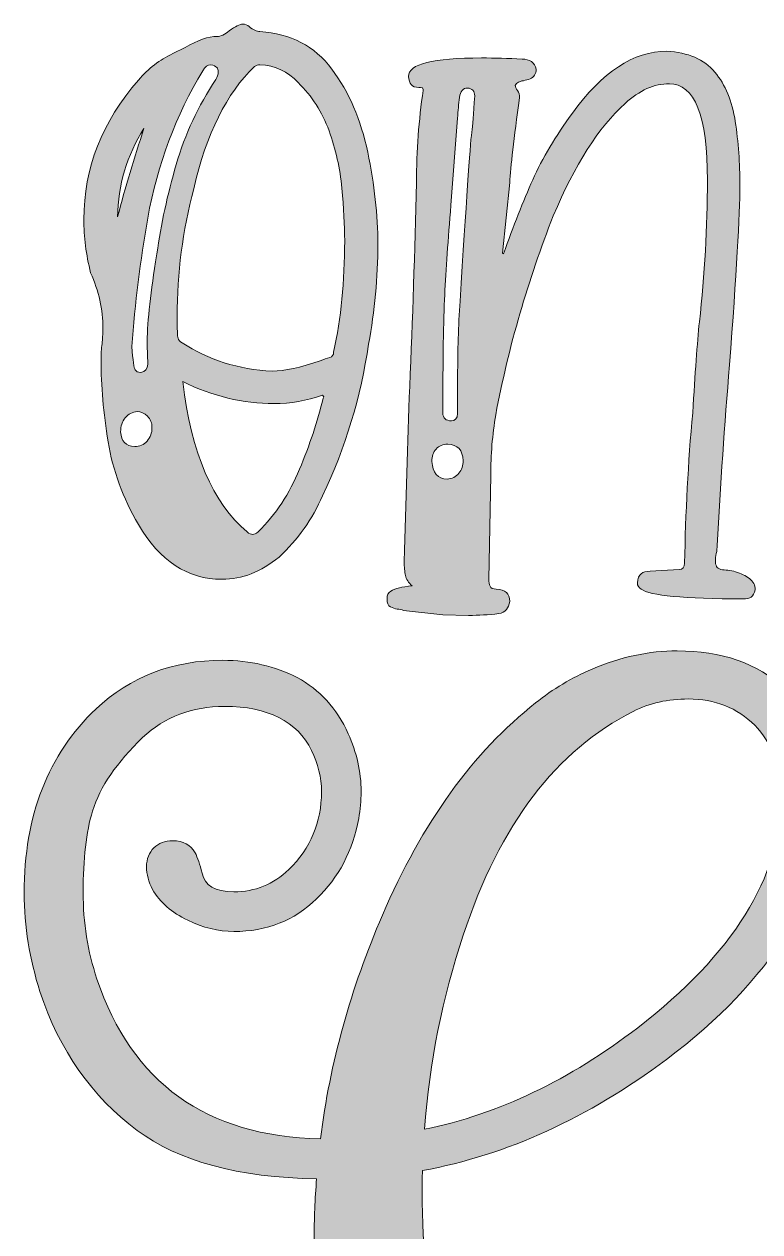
# Model space of a CAD drawing. Header units: inches. Extents: x 0.15 to 5.85, y 0.49 to 5.49.
# Drawn here: x 0.179 to 1.189, y 3.807 to 5.464 of the extents above; entities that cross this region are included whole.
import ezdxf

# ---------------------------------------------------------------- set-up
doc = ezdxf.new("R2010")
doc.units = ezdxf.units.IN
doc.header["$MEASUREMENT"] = 0
doc.layers.add('Layer 1', color=7, linetype='Continuous')

# ---------------------------------------------------------------- blocks, each defined once
blk = doc.blocks.new('block 3')
at = {"layer": 'Layer 1', "true_color": 0x231f20}
h = blk.add_hatch(color=250, dxfattribs=at)
h.dxf.hatch_style = 2
edge = h.paths.add_edge_path()
edge.add_spline(control_points=[(0.3362, 4.7775), (0.3148, 4.814), (0.3009, 4.8519), (0.2945, 4.8912), (0.288, 4.9305), (0.2848, 4.9678), (0.2848, 5.0032), (0.2848, 5.0116), (0.2852, 5.019), (0.2861, 5.0255), (0.2869, 5.032), (0.2873, 5.0388), (0.2873, 5.0461), (0.2873, 5.0725), (0.2817, 5.0981), (0.2705, 5.1228), (0.2643, 5.148), (0.2612, 5.1724), (0.2612, 5.196), (0.2612, 5.2662), (0.2862, 5.3299), (0.3362, 5.3872), (0.3496, 5.4029), (0.3653, 5.415), (0.3833, 5.4234), (0.3833, 5.4234), (0.4002, 5.4318), (0.4002, 5.4318), (0.4175, 5.4419), (0.4322, 5.447), (0.444, 5.447), (0.449, 5.447), (0.4546, 5.4495), (0.4608, 5.4546), (0.4692, 5.4607), (0.4754, 5.4638), (0.4793, 5.4638), (0.4827, 5.4638), (0.4856, 5.4627), (0.4882, 5.4605), (0.4907, 5.4582), (0.4932, 5.4565), (0.4957, 5.4554), (0.4983, 5.4543), (0.5006, 5.4537), (0.5029, 5.4537), (0.545, 5.4509), (0.5778, 5.4338), (0.6014, 5.4023), (0.625, 5.3709), (0.6414, 5.3329), (0.6507, 5.2882), (0.6599, 5.2436), (0.6646, 5.2016), (0.6646, 5.1623), (0.6646, 5.1163), (0.6604, 5.0706), (0.6519, 5.0251), (0.6413, 4.9527), (0.6202, 4.8833), (0.5888, 4.8171), (0.5747, 4.7851), (0.5548, 4.757), (0.529, 4.7329), (0.5043, 4.7127), (0.4782, 4.7025), (0.4507, 4.7025), (0.4035, 4.7025), (0.3653, 4.7275), (0.3362, 4.7775)], knot_values=[0, 0, 0, 0, 1, 1, 1, 2, 2, 2, 3, 3, 3, 4, 4, 4, 5, 5, 5, 6, 6, 6, 7, 7, 7, 8, 8, 8, 9, 9, 9, 10, 10, 10, 11, 11, 11, 12, 12, 12, 13, 13, 13, 14, 14, 14, 15, 15, 15, 16, 16, 16, 17, 17, 17, 18, 18, 18, 19, 19, 19, 20, 20, 20, 21, 21, 21, 22, 22, 22, 23, 23, 23, 23], degree=3, periodic=1)
edge = h.paths.add_edge_path()
edge.add_spline(control_points=[(0.3437, 5.3207), (0.3202, 5.2836), (0.3081, 5.2432), (0.3075, 5.1994), (0.3182, 5.2404), (0.3303, 5.2808), (0.3437, 5.3207)], knot_values=[0, 0, 0, 0, 1, 1, 1, 2, 2, 2, 2], degree=3, periodic=1)
edge = h.paths.add_edge_path()
edge.add_spline(control_points=[(0.348, 4.892), (0.3524, 4.8971), (0.3547, 4.9032), (0.3547, 4.9106), (0.3547, 4.9167), (0.3526, 4.9219), (0.3484, 4.9261), (0.3442, 4.9303), (0.3395, 4.9324), (0.3345, 4.9324), (0.3277, 4.9319), (0.3223, 4.9291), (0.3181, 4.924), (0.3138, 4.919), (0.3117, 4.9125), (0.3117, 4.9046), (0.3123, 4.8917), (0.3188, 4.885), (0.3311, 4.8844), (0.3378, 4.8844), (0.3434, 4.887), (0.348, 4.892)], knot_values=[0, 0, 0, 0, 1, 1, 1, 2, 2, 2, 3, 3, 3, 4, 4, 4, 5, 5, 5, 6, 6, 6, 7, 7, 7, 7], degree=3, periodic=1)
edge = h.paths.add_edge_path()
edge.add_spline(control_points=[(0.3488, 4.9973), (0.3488, 4.9973), (0.348, 5.0234), (0.348, 5.0234), (0.348, 5.0509), (0.3519, 5.0891), (0.3597, 5.1379), (0.3597, 5.1379), (0.3614, 5.1489), (0.3614, 5.1489), (0.367, 5.1893), (0.3759, 5.2301), (0.388, 5.2714), (0.4, 5.3127), (0.4181, 5.3515), (0.4423, 5.388), (0.4445, 5.3914), (0.4456, 5.3948), (0.4456, 5.3981), (0.4456, 5.401), (0.4449, 5.403), (0.4435, 5.4045), (0.4421, 5.4059), (0.4394, 5.4071), (0.4355, 5.4082), (0.431, 5.4082), (0.4274, 5.4054), (0.4246, 5.3998), (0.3875, 5.3392), (0.3623, 5.2718), (0.3488, 5.1977), (0.3387, 5.1393), (0.3314, 5.0807), (0.3269, 5.0217), (0.3286, 5.0026), (0.3301, 4.9919), (0.3315, 4.9897), (0.3329, 4.9875), (0.3356, 4.9863), (0.3395, 4.9863), (0.3457, 4.9869), (0.3488, 4.9906), (0.3488, 4.9973)], knot_values=[0, 0, 0, 0, 1, 1, 1, 2, 2, 2, 3, 3, 3, 4, 4, 4, 5, 5, 5, 6, 6, 6, 7, 7, 7, 8, 8, 8, 9, 9, 9, 10, 10, 10, 11, 11, 11, 12, 12, 12, 13, 13, 13, 14, 14, 14, 14], degree=3, periodic=1)
edge = h.paths.add_edge_path()
edge.add_spline(control_points=[(0.5854, 5.0023), (0.5905, 5.004), (0.5948, 5.0054), (0.5985, 5.0066), (0.6021, 5.0077), (0.6039, 5.0102), (0.6039, 5.0141), (0.6141, 5.0602), (0.6191, 5.111), (0.6191, 5.1666), (0.6191, 5.1879), (0.6178, 5.212), (0.6153, 5.239), (0.6128, 5.2659), (0.6069, 5.2922), (0.5976, 5.3177), (0.5884, 5.3433), (0.5742, 5.3653), (0.5551, 5.3838), (0.5411, 5.399), (0.5237, 5.4071), (0.5029, 5.4082), (0.5001, 5.4082), (0.4975, 5.4074), (0.4953, 5.4057), (0.4571, 5.3692), (0.4293, 5.3134), (0.412, 5.2381), (0.3968, 5.1803), (0.3892, 5.1219), (0.3892, 5.063), (0.3892, 5.0456), (0.3896, 5.0356), (0.3905, 5.0331), (0.3913, 5.0306), (0.3931, 5.0284), (0.396, 5.0268), (0.4319, 5.0032), (0.4731, 4.9903), (0.5197, 4.988), (0.5366, 4.988), (0.5585, 4.9928), (0.5854, 5.0023)], knot_values=[0, 0, 0, 0, 1, 1, 1, 2, 2, 2, 3, 3, 3, 4, 4, 4, 5, 5, 5, 6, 6, 6, 7, 7, 7, 8, 8, 8, 9, 9, 9, 10, 10, 10, 11, 11, 11, 12, 12, 12, 13, 13, 13, 14, 14, 14, 14], degree=3, periodic=1)
edge = h.paths.add_edge_path()
edge.add_spline(control_points=[(0.5004, 4.7674), (0.5245, 4.7915), (0.5434, 4.8202), (0.5572, 4.8533), (0.571, 4.8864), (0.5818, 4.919), (0.5896, 4.951), (0.5896, 4.951), (0.5905, 4.9527), (0.5905, 4.9527), (0.5905, 4.9527), (0.5888, 4.9552), (0.5888, 4.9552), (0.5669, 4.9473), (0.5447, 4.9434), (0.5223, 4.9434), (0.4796, 4.9434), (0.4378, 4.9535), (0.3968, 4.9737), (0.4086, 4.8755), (0.4381, 4.8067), (0.4852, 4.7674), (0.488, 4.7651), (0.4905, 4.764), (0.4928, 4.764), (0.495, 4.764), (0.4975, 4.7651), (0.5004, 4.7674)], knot_values=[0, 0, 0, 0, 1, 1, 1, 2, 2, 2, 3, 3, 3, 4, 4, 4, 5, 5, 5, 6, 6, 6, 7, 7, 7, 8, 8, 8, 9, 9, 9, 9], degree=3, periodic=1)
h = blk.add_hatch(color=250, dxfattribs=at)
h.dxf.hatch_style = 2
edge = h.paths.add_edge_path()
edge.add_spline(control_points=[(0.7538, 4.6537), (0.7538, 4.6537), (0.6999, 4.6596), (0.6999, 4.6596), (0.6971, 4.6607), (0.6942, 4.6614), (0.6911, 4.6617), (0.688, 4.662), (0.6849, 4.663), (0.6818, 4.6647), (0.6787, 4.6663), (0.6772, 4.67), (0.6772, 4.6756), (0.6772, 4.6807), (0.6789, 4.6842), (0.6822, 4.6861), (0.6856, 4.6881), (0.6895, 4.6896), (0.6941, 4.6908), (0.6985, 4.6919), (0.7044, 4.6927), (0.7117, 4.6933), (0.7067, 4.6978), (0.7036, 4.7025), (0.7024, 4.7076), (0.7013, 4.7127), (0.7008, 4.7191), (0.7008, 4.727), (0.703, 4.8084), (0.7055, 4.8884), (0.7083, 4.967), (0.7123, 5.0585), (0.7154, 5.1517), (0.7176, 5.2465), (0.7176, 5.2904), (0.7207, 5.3325), (0.7269, 5.3729), (0.7269, 5.3751), (0.7263, 5.3764), (0.7252, 5.3767), (0.7241, 5.377), (0.7227, 5.3771), (0.721, 5.3771), (0.7159, 5.3771), (0.7124, 5.3784), (0.7104, 5.3809), (0.7085, 5.3834), (0.7072, 5.3872), (0.7067, 5.3922), (0.7067, 5.4091), (0.7401, 5.4175), (0.8069, 5.4175), (0.8248, 5.4175), (0.8434, 5.417), (0.8625, 5.4158), (0.8731, 5.4158), (0.8796, 5.4113), (0.8818, 5.4023), (0.8818, 5.3956), (0.879, 5.3911), (0.8734, 5.3889), (0.8706, 5.3877), (0.8676, 5.3869), (0.8646, 5.3863), (0.8615, 5.3858), (0.8591, 5.3851), (0.8574, 5.3842), (0.8557, 5.3834), (0.8543, 5.3819), (0.8532, 5.3796), (0.8532, 5.3779), (0.8542, 5.3757), (0.8562, 5.3729), (0.8581, 5.3701), (0.8591, 5.3667), (0.8591, 5.3628), (0.8512, 5.3066), (0.8467, 5.2679), (0.8456, 5.2465), (0.8456, 5.2465), (0.8355, 5.1497), (0.8355, 5.1497), (0.8355, 5.1497), (0.8372, 5.1489), (0.8372, 5.1489), (0.8507, 5.187), (0.864, 5.2209), (0.8772, 5.2504), (0.8904, 5.2798), (0.9085, 5.3103), (0.9315, 5.3417), (0.9725, 5.3984), (1.0157, 5.4268), (1.0612, 5.4268), (1.0904, 5.4251), (1.1123, 5.4155), (1.1269, 5.3981), (1.1415, 5.3807), (1.1509, 5.3581), (1.1551, 5.3304), (1.1593, 5.3026), (1.1614, 5.2732), (1.1614, 5.2424), (1.1614, 5.203), (1.1566, 5.1211), (1.1471, 4.9964), (1.1404, 4.9145), (1.1347, 4.8319), (1.1303, 4.7489), (1.1303, 4.7455), (1.1298, 4.7418), (1.129, 4.7379), (1.1282, 4.734), (1.1277, 4.7306), (1.1277, 4.7278), (1.1277, 4.725), (1.1283, 4.7225), (1.1294, 4.7202), (1.1305, 4.718), (1.1325, 4.7166), (1.1353, 4.716), (1.1381, 4.7155), (1.1414, 4.715), (1.145, 4.7148), (1.1486, 4.7145), (1.1522, 4.7138), (1.1555, 4.7127), (1.1628, 4.7104), (1.1691, 4.7073), (1.1745, 4.7034), (1.1798, 4.6995), (1.1825, 4.6944), (1.1825, 4.6882), (1.1814, 4.6832), (1.1795, 4.6798), (1.177, 4.6781), (1.1745, 4.6764), (1.1707, 4.6756), (1.1656, 4.6756), (1.0848, 4.6756), (1.0382, 4.6801), (1.0258, 4.6891), (1.0225, 4.6908), (1.0208, 4.6936), (1.0208, 4.6975), (1.0213, 4.7037), (1.023, 4.7079), (1.0258, 4.7101), (1.0286, 4.7124), (1.0328, 4.7135), (1.0385, 4.7135), (1.0385, 4.7135), (1.078, 4.716), (1.078, 4.716), (1.0831, 4.716), (1.0856, 4.7188), (1.0856, 4.7244), (1.0867, 4.7935), (1.0904, 4.8623), (1.0966, 4.9308), (1.0999, 4.9852), (1.103, 5.0268), (1.1058, 5.0554), (1.1131, 5.1205), (1.1168, 5.1854), (1.1168, 5.2499), (1.1168, 5.3381), (1.0994, 5.3821), (1.0646, 5.3821), (1.0438, 5.3821), (1.0236, 5.3731), (1.0039, 5.3552), (0.9674, 5.3221), (0.9346, 5.2707), (0.9054, 5.2011), (0.8706, 5.1129), (0.8442, 5.022), (0.8263, 4.9282), (0.8218, 4.9007), (0.8195, 4.8729), (0.8195, 4.8449), (0.8195, 4.8449), (0.817, 4.7025), (0.817, 4.7025), (0.817, 4.6986), (0.8175, 4.6954), (0.8187, 4.6929), (0.8198, 4.6903), (0.8226, 4.6891), (0.8271, 4.6891), (0.8394, 4.6885), (0.8456, 4.6829), (0.8456, 4.6722), (0.8445, 4.6627), (0.8394, 4.6571), (0.8305, 4.6554), (0.8164, 4.6537), (0.8027, 4.6529), (0.7892, 4.6529), (0.7892, 4.6529), (0.7538, 4.6537), (0.7538, 4.6537)], knot_values=[0, 0, 0, 0, 1, 1, 1, 2, 2, 2, 3, 3, 3, 4, 4, 4, 5, 5, 5, 6, 6, 6, 7, 7, 7, 8, 8, 8, 9, 9, 9, 10, 10, 10, 11, 11, 11, 12, 12, 12, 13, 13, 13, 14, 14, 14, 15, 15, 15, 16, 16, 16, 17, 17, 17, 18, 18, 18, 19, 19, 19, 20, 20, 20, 21, 21, 21, 22, 22, 22, 23, 23, 23, 24, 24, 24, 25, 25, 25, 26, 26, 26, 27, 27, 27, 28, 28, 28, 29, 29, 29, 30, 30, 30, 31, 31, 31, 32, 32, 32, 33, 33, 33, 34, 34, 34, 35, 35, 35, 36, 36, 36, 37, 37, 37, 38, 38, 38, 39, 39, 39, 40, 40, 40, 41, 41, 41, 42, 42, 42, 43, 43, 43, 44, 44, 44, 45, 45, 45, 46, 46, 46, 47, 47, 47, 48, 48, 48, 49, 49, 49, 50, 50, 50, 51, 51, 51, 52, 52, 52, 53, 53, 53, 54, 54, 54, 55, 55, 55, 56, 56, 56, 57, 57, 57, 58, 58, 58, 59, 59, 59, 60, 60, 60, 61, 61, 61, 62, 62, 62, 63, 63, 63, 64, 64, 64, 65, 65, 65, 66, 66, 66, 67, 67, 67, 67], degree=3, periodic=1)
edge = h.paths.add_edge_path()
edge.add_spline(control_points=[(0.7757, 4.8478), (0.7796, 4.8526), (0.7816, 4.8583), (0.7816, 4.8651), (0.7811, 4.8797), (0.7741, 4.8872), (0.7606, 4.8878), (0.7538, 4.8878), (0.7485, 4.8856), (0.7446, 4.8811), (0.7406, 4.8766), (0.7387, 4.871), (0.7387, 4.8642), (0.7398, 4.8485), (0.7468, 4.8404), (0.7597, 4.8398), (0.7664, 4.8404), (0.7718, 4.843), (0.7757, 4.8478)], knot_values=[0, 0, 0, 0, 1, 1, 1, 2, 2, 2, 3, 3, 3, 4, 4, 4, 5, 5, 5, 6, 6, 6, 6], degree=3, periodic=1)
edge = h.paths.add_edge_path()
edge.add_spline(control_points=[(0.7741, 4.9299), (0.7741, 4.9299), (0.7741, 4.9813), (0.7741, 4.9813), (0.7741, 5.0155), (0.7752, 5.0498), (0.7774, 5.084), (0.7858, 5.2188), (0.7912, 5.2959), (0.7934, 5.3156), (0.7945, 5.324), (0.7959, 5.3406), (0.7976, 5.3653), (0.7976, 5.372), (0.7943, 5.3757), (0.7875, 5.3762), (0.7813, 5.3762), (0.7777, 5.3719), (0.7766, 5.3632), (0.7754, 5.3545), (0.7746, 5.3451), (0.7741, 5.335), (0.7741, 5.335), (0.7648, 5.2154), (0.7648, 5.2154), (0.7609, 5.1682), (0.7581, 5.1273), (0.7564, 5.0924), (0.7547, 5.0576), (0.7538, 5.0037), (0.7538, 4.9308), (0.7538, 4.9235), (0.7578, 4.9198), (0.7656, 4.9198), (0.7707, 4.9198), (0.7735, 4.9232), (0.7741, 4.9299)], knot_values=[0, 0, 0, 0, 1, 1, 1, 2, 2, 2, 3, 3, 3, 4, 4, 4, 5, 5, 5, 6, 6, 6, 7, 7, 7, 8, 8, 8, 9, 9, 9, 10, 10, 10, 11, 11, 11, 12, 12, 12, 12], degree=3, periodic=1)
at = {"layer": 'Layer 1', "lineweight": 0}
for points, knots in [([(0.3362, 4.7775), (0.3148, 4.814), (0.3009, 4.8519), (0.2945, 4.8912), (0.288, 4.9305), (0.2848, 4.9678), (0.2848, 5.0032), (0.2848, 5.0116), (0.2852, 5.019), (0.2861, 5.0255), (0.2869, 5.032), (0.2873, 5.0388), (0.2873, 5.0461), (0.2873, 5.0725), (0.2817, 5.0981), (0.2705, 5.1228), (0.2643, 5.148), (0.2612, 5.1724), (0.2612, 5.196), (0.2612, 5.2662), (0.2862, 5.3299), (0.3362, 5.3872), (0.3496, 5.4029), (0.3653, 5.415), (0.3833, 5.4234), (0.3833, 5.4234), (0.4002, 5.4318), (0.4002, 5.4318), (0.4175, 5.4419), (0.4322, 5.447), (0.444, 5.447), (0.449, 5.447), (0.4546, 5.4495), (0.4608, 5.4546), (0.4692, 5.4607), (0.4754, 5.4638), (0.4793, 5.4638), (0.4827, 5.4638), (0.4856, 5.4627), (0.4882, 5.4605), (0.4907, 5.4582), (0.4932, 5.4565), (0.4957, 5.4554), (0.4983, 5.4543), (0.5006, 5.4537), (0.5029, 5.4537), (0.545, 5.4509), (0.5778, 5.4338), (0.6014, 5.4023), (0.625, 5.3709), (0.6414, 5.3329), (0.6507, 5.2882), (0.6599, 5.2436), (0.6646, 5.2016), (0.6646, 5.1623), (0.6646, 5.1163), (0.6604, 5.0706), (0.6519, 5.0251), (0.6413, 4.9527), (0.6202, 4.8833), (0.5888, 4.8171), (0.5747, 4.7851), (0.5548, 4.757), (0.529, 4.7329), (0.5043, 4.7127), (0.4782, 4.7025), (0.4507, 4.7025), (0.4035, 4.7025), (0.3653, 4.7275), (0.3362, 4.7775)], [0, 0, 0, 0, 1, 1, 1, 2, 2, 2, 3, 3, 3, 4, 4, 4, 5, 5, 5, 6, 6, 6, 7, 7, 7, 8, 8, 8, 9, 9, 9, 10, 10, 10, 11, 11, 11, 12, 12, 12, 13, 13, 13, 14, 14, 14, 15, 15, 15, 16, 16, 16, 17, 17, 17, 18, 18, 18, 19, 19, 19, 20, 20, 20, 21, 21, 21, 22, 22, 22, 23, 23, 23, 23]), ([(0.7538, 4.6537), (0.7538, 4.6537), (0.6999, 4.6596), (0.6999, 4.6596), (0.6971, 4.6607), (0.6942, 4.6614), (0.6911, 4.6617), (0.688, 4.662), (0.6849, 4.663), (0.6818, 4.6647), (0.6787, 4.6663), (0.6772, 4.67), (0.6772, 4.6756), (0.6772, 4.6807), (0.6789, 4.6842), (0.6822, 4.6861), (0.6856, 4.6881), (0.6895, 4.6896), (0.6941, 4.6908), (0.6985, 4.6919), (0.7044, 4.6927), (0.7117, 4.6933), (0.7067, 4.6978), (0.7036, 4.7025), (0.7024, 4.7076), (0.7013, 4.7127), (0.7008, 4.7191), (0.7008, 4.727), (0.703, 4.8084), (0.7055, 4.8884), (0.7083, 4.967), (0.7123, 5.0585), (0.7154, 5.1517), (0.7176, 5.2465), (0.7176, 5.2904), (0.7207, 5.3325), (0.7269, 5.3729), (0.7269, 5.3751), (0.7263, 5.3764), (0.7252, 5.3767), (0.7241, 5.377), (0.7227, 5.3771), (0.721, 5.3771), (0.7159, 5.3771), (0.7124, 5.3784), (0.7104, 5.3809), (0.7085, 5.3834), (0.7072, 5.3872), (0.7067, 5.3922), (0.7067, 5.4091), (0.7401, 5.4175), (0.8069, 5.4175), (0.8248, 5.4175), (0.8434, 5.417), (0.8625, 5.4158), (0.8731, 5.4158), (0.8796, 5.4113), (0.8818, 5.4023), (0.8818, 5.3956), (0.879, 5.3911), (0.8734, 5.3889), (0.8706, 5.3877), (0.8676, 5.3869), (0.8646, 5.3863), (0.8615, 5.3858), (0.8591, 5.3851), (0.8574, 5.3842), (0.8557, 5.3834), (0.8543, 5.3819), (0.8532, 5.3796), (0.8532, 5.3779), (0.8542, 5.3757), (0.8562, 5.3729), (0.8581, 5.3701), (0.8591, 5.3667), (0.8591, 5.3628), (0.8512, 5.3066), (0.8467, 5.2679), (0.8456, 5.2465), (0.8456, 5.2465), (0.8355, 5.1497), (0.8355, 5.1497), (0.8355, 5.1497), (0.8372, 5.1489), (0.8372, 5.1489), (0.8507, 5.187), (0.864, 5.2209), (0.8772, 5.2504), (0.8904, 5.2798), (0.9085, 5.3103), (0.9315, 5.3417), (0.9725, 5.3984), (1.0157, 5.4268), (1.0612, 5.4268), (1.0904, 5.4251), (1.1123, 5.4155), (1.1269, 5.3981), (1.1415, 5.3807), (1.1509, 5.3581), (1.1551, 5.3304), (1.1593, 5.3026), (1.1614, 5.2732), (1.1614, 5.2424), (1.1614, 5.203), (1.1566, 5.1211), (1.1471, 4.9964), (1.1404, 4.9145), (1.1347, 4.8319), (1.1303, 4.7489), (1.1303, 4.7455), (1.1298, 4.7418), (1.129, 4.7379), (1.1282, 4.734), (1.1277, 4.7306), (1.1277, 4.7278), (1.1277, 4.725), (1.1283, 4.7225), (1.1294, 4.7202), (1.1305, 4.718), (1.1325, 4.7166), (1.1353, 4.716), (1.1381, 4.7155), (1.1414, 4.715), (1.145, 4.7148), (1.1486, 4.7145), (1.1522, 4.7138), (1.1555, 4.7127), (1.1628, 4.7104), (1.1691, 4.7073), (1.1745, 4.7034), (1.1798, 4.6995), (1.1825, 4.6944), (1.1825, 4.6882), (1.1814, 4.6832), (1.1795, 4.6798), (1.177, 4.6781), (1.1745, 4.6764), (1.1707, 4.6756), (1.1656, 4.6756), (1.0848, 4.6756), (1.0382, 4.6801), (1.0258, 4.6891), (1.0225, 4.6908), (1.0208, 4.6936), (1.0208, 4.6975), (1.0213, 4.7037), (1.023, 4.7079), (1.0258, 4.7101), (1.0286, 4.7124), (1.0328, 4.7135), (1.0385, 4.7135), (1.0385, 4.7135), (1.078, 4.716), (1.078, 4.716), (1.0831, 4.716), (1.0856, 4.7188), (1.0856, 4.7244), (1.0867, 4.7935), (1.0904, 4.8623), (1.0966, 4.9308), (1.0999, 4.9852), (1.103, 5.0268), (1.1058, 5.0554), (1.1131, 5.1205), (1.1168, 5.1854), (1.1168, 5.2499), (1.1168, 5.3381), (1.0994, 5.3821), (1.0646, 5.3821), (1.0438, 5.3821), (1.0236, 5.3731), (1.0039, 5.3552), (0.9674, 5.3221), (0.9346, 5.2707), (0.9054, 5.2011), (0.8706, 5.1129), (0.8442, 5.022), (0.8263, 4.9282), (0.8218, 4.9007), (0.8195, 4.8729), (0.8195, 4.8449), (0.8195, 4.8449), (0.817, 4.7025), (0.817, 4.7025), (0.817, 4.6986), (0.8175, 4.6954), (0.8187, 4.6929), (0.8198, 4.6903), (0.8226, 4.6891), (0.8271, 4.6891), (0.8394, 4.6885), (0.8456, 4.6829), (0.8456, 4.6722), (0.8445, 4.6627), (0.8394, 4.6571), (0.8305, 4.6554), (0.8164, 4.6537), (0.8027, 4.6529), (0.7892, 4.6529), (0.7892, 4.6529), (0.7538, 4.6537), (0.7538, 4.6537)], [0, 0, 0, 0, 1, 1, 1, 2, 2, 2, 3, 3, 3, 4, 4, 4, 5, 5, 5, 6, 6, 6, 7, 7, 7, 8, 8, 8, 9, 9, 9, 10, 10, 10, 11, 11, 11, 12, 12, 12, 13, 13, 13, 14, 14, 14, 15, 15, 15, 16, 16, 16, 17, 17, 17, 18, 18, 18, 19, 19, 19, 20, 20, 20, 21, 21, 21, 22, 22, 22, 23, 23, 23, 24, 24, 24, 25, 25, 25, 26, 26, 26, 27, 27, 27, 28, 28, 28, 29, 29, 29, 30, 30, 30, 31, 31, 31, 32, 32, 32, 33, 33, 33, 34, 34, 34, 35, 35, 35, 36, 36, 36, 37, 37, 37, 38, 38, 38, 39, 39, 39, 40, 40, 40, 41, 41, 41, 42, 42, 42, 43, 43, 43, 44, 44, 44, 45, 45, 45, 46, 46, 46, 47, 47, 47, 48, 48, 48, 49, 49, 49, 50, 50, 50, 51, 51, 51, 52, 52, 52, 53, 53, 53, 54, 54, 54, 55, 55, 55, 56, 56, 56, 57, 57, 57, 58, 58, 58, 59, 59, 59, 60, 60, 60, 61, 61, 61, 62, 62, 62, 63, 63, 63, 64, 64, 64, 65, 65, 65, 66, 66, 66, 67, 67, 67, 67]), ([(0.3488, 4.9973), (0.3488, 4.9973), (0.348, 5.0234), (0.348, 5.0234), (0.348, 5.0509), (0.3519, 5.0891), (0.3597, 5.1379), (0.3597, 5.1379), (0.3614, 5.1489), (0.3614, 5.1489), (0.367, 5.1893), (0.3759, 5.2301), (0.388, 5.2714), (0.4, 5.3127), (0.4181, 5.3515), (0.4423, 5.388), (0.4445, 5.3914), (0.4456, 5.3948), (0.4456, 5.3981), (0.4456, 5.401), (0.4449, 5.403), (0.4435, 5.4045), (0.4421, 5.4059), (0.4394, 5.4071), (0.4355, 5.4082), (0.431, 5.4082), (0.4274, 5.4054), (0.4246, 5.3998), (0.3875, 5.3392), (0.3623, 5.2718), (0.3488, 5.1977), (0.3387, 5.1393), (0.3314, 5.0807), (0.3269, 5.0217), (0.3286, 5.0026), (0.3301, 4.9919), (0.3315, 4.9897), (0.3329, 4.9875), (0.3356, 4.9863), (0.3395, 4.9863), (0.3457, 4.9869), (0.3488, 4.9906), (0.3488, 4.9973)], [0, 0, 0, 0, 1, 1, 1, 2, 2, 2, 3, 3, 3, 4, 4, 4, 5, 5, 5, 6, 6, 6, 7, 7, 7, 8, 8, 8, 9, 9, 9, 10, 10, 10, 11, 11, 11, 12, 12, 12, 13, 13, 13, 14, 14, 14, 14]), ([(0.5854, 5.0023), (0.5905, 5.004), (0.5948, 5.0054), (0.5985, 5.0066), (0.6021, 5.0077), (0.6039, 5.0102), (0.6039, 5.0141), (0.6141, 5.0602), (0.6191, 5.111), (0.6191, 5.1666), (0.6191, 5.1879), (0.6178, 5.212), (0.6153, 5.239), (0.6128, 5.2659), (0.6069, 5.2922), (0.5976, 5.3177), (0.5884, 5.3433), (0.5742, 5.3653), (0.5551, 5.3838), (0.5411, 5.399), (0.5237, 5.4071), (0.5029, 5.4082), (0.5001, 5.4082), (0.4975, 5.4074), (0.4953, 5.4057), (0.4571, 5.3692), (0.4293, 5.3134), (0.412, 5.2381), (0.3968, 5.1803), (0.3892, 5.1219), (0.3892, 5.063), (0.3892, 5.0456), (0.3896, 5.0356), (0.3905, 5.0331), (0.3913, 5.0306), (0.3931, 5.0284), (0.396, 5.0268), (0.4319, 5.0032), (0.4731, 4.9903), (0.5197, 4.988), (0.5366, 4.988), (0.5585, 4.9928), (0.5854, 5.0023)], [0, 0, 0, 0, 1, 1, 1, 2, 2, 2, 3, 3, 3, 4, 4, 4, 5, 5, 5, 6, 6, 6, 7, 7, 7, 8, 8, 8, 9, 9, 9, 10, 10, 10, 11, 11, 11, 12, 12, 12, 13, 13, 13, 14, 14, 14, 14]), ([(0.7741, 4.9299), (0.7741, 4.9299), (0.7741, 4.9813), (0.7741, 4.9813), (0.7741, 5.0155), (0.7752, 5.0498), (0.7774, 5.084), (0.7858, 5.2188), (0.7912, 5.2959), (0.7934, 5.3156), (0.7945, 5.324), (0.7959, 5.3406), (0.7976, 5.3653), (0.7976, 5.372), (0.7943, 5.3757), (0.7875, 5.3762), (0.7813, 5.3762), (0.7777, 5.3719), (0.7766, 5.3632), (0.7754, 5.3545), (0.7746, 5.3451), (0.7741, 5.335), (0.7741, 5.335), (0.7648, 5.2154), (0.7648, 5.2154), (0.7609, 5.1682), (0.7581, 5.1273), (0.7564, 5.0924), (0.7547, 5.0576), (0.7538, 5.0037), (0.7538, 4.9308), (0.7538, 4.9235), (0.7578, 4.9198), (0.7656, 4.9198), (0.7707, 4.9198), (0.7735, 4.9232), (0.7741, 4.9299)], [0, 0, 0, 0, 1, 1, 1, 2, 2, 2, 3, 3, 3, 4, 4, 4, 5, 5, 5, 6, 6, 6, 7, 7, 7, 8, 8, 8, 9, 9, 9, 10, 10, 10, 11, 11, 11, 12, 12, 12, 12]), ([(0.3437, 5.3207), (0.3202, 5.2836), (0.3081, 5.2432), (0.3075, 5.1994), (0.3182, 5.2404), (0.3303, 5.2808), (0.3437, 5.3207)], [0, 0, 0, 0, 1, 1, 1, 2, 2, 2, 2]), ([(0.5004, 4.7674), (0.5245, 4.7915), (0.5434, 4.8202), (0.5572, 4.8533), (0.571, 4.8864), (0.5818, 4.919), (0.5896, 4.951), (0.5896, 4.951), (0.5905, 4.9527), (0.5905, 4.9527), (0.5905, 4.9527), (0.5888, 4.9552), (0.5888, 4.9552), (0.5669, 4.9473), (0.5447, 4.9434), (0.5223, 4.9434), (0.4796, 4.9434), (0.4378, 4.9535), (0.3968, 4.9737), (0.4086, 4.8755), (0.4381, 4.8067), (0.4852, 4.7674), (0.488, 4.7651), (0.4905, 4.764), (0.4928, 4.764), (0.495, 4.764), (0.4975, 4.7651), (0.5004, 4.7674)], [0, 0, 0, 0, 1, 1, 1, 2, 2, 2, 3, 3, 3, 4, 4, 4, 5, 5, 5, 6, 6, 6, 7, 7, 7, 8, 8, 8, 9, 9, 9, 9]), ([(0.348, 4.892), (0.3524, 4.8971), (0.3547, 4.9032), (0.3547, 4.9106), (0.3547, 4.9167), (0.3526, 4.9219), (0.3484, 4.9261), (0.3442, 4.9303), (0.3395, 4.9324), (0.3345, 4.9324), (0.3277, 4.9319), (0.3223, 4.9291), (0.3181, 4.924), (0.3138, 4.919), (0.3117, 4.9125), (0.3117, 4.9046), (0.3123, 4.8917), (0.3188, 4.885), (0.3311, 4.8844), (0.3378, 4.8844), (0.3434, 4.887), (0.348, 4.892)], [0, 0, 0, 0, 1, 1, 1, 2, 2, 2, 3, 3, 3, 4, 4, 4, 5, 5, 5, 6, 6, 6, 7, 7, 7, 7]), ([(0.7757, 4.8478), (0.7796, 4.8526), (0.7816, 4.8583), (0.7816, 4.8651), (0.7811, 4.8797), (0.7741, 4.8872), (0.7606, 4.8878), (0.7538, 4.8878), (0.7485, 4.8856), (0.7446, 4.8811), (0.7406, 4.8766), (0.7387, 4.871), (0.7387, 4.8642), (0.7398, 4.8485), (0.7468, 4.8404), (0.7597, 4.8398), (0.7664, 4.8404), (0.7718, 4.843), (0.7757, 4.8478)], [0, 0, 0, 0, 1, 1, 1, 2, 2, 2, 3, 3, 3, 4, 4, 4, 5, 5, 5, 6, 6, 6, 6])]:
    blk.add_open_spline(points, degree=3, knots=knots, dxfattribs=at)
blk = doc.blocks.new('block 6')
at = {"layer": 'Layer 1', "true_color": 0x231f20}
h = blk.add_hatch(color=250, dxfattribs=at)
h.dxf.hatch_style = 2
edge = h.paths.add_edge_path()
edge.add_spline(control_points=[(0.7124, 3.4238), (0.622, 3.5074), (0.5771, 3.6318), (0.5771, 3.7971), (0.5771, 3.825), (0.5785, 3.8529), (0.5805, 3.8801), (0.4731, 3.8821), (0.3908, 3.9045), (0.3343, 3.9467), (0.2724, 3.9929), (0.2276, 4.0562), (0.201, 4.1371), (0.1868, 4.1813), (0.1793, 4.2262), (0.1793, 4.2724), (0.1793, 4.3778), (0.2119, 4.4622), (0.2779, 4.5247), (0.3248, 4.5689), (0.3833, 4.5914), (0.452, 4.5914), (0.4894, 4.5914), (0.5234, 4.5832), (0.554, 4.5676), (0.5846, 4.5513), (0.6084, 4.5254), (0.624, 4.4907), (0.6356, 4.4649), (0.6417, 4.4384), (0.6417, 4.4112), (0.6417, 4.3989), (0.6403, 4.3867), (0.6383, 4.3744), (0.6301, 4.3302), (0.6111, 4.2935), (0.5805, 4.2643), (0.5499, 4.2344), (0.5125, 4.2194), (0.4669, 4.2194), (0.4459, 4.2194), (0.4248, 4.2248), (0.4037, 4.235), (0.3819, 4.2452), (0.3656, 4.2595), (0.3554, 4.2772), (0.35, 4.2874), (0.3472, 4.2976), (0.3472, 4.3085), (0.3472, 4.3187), (0.3507, 4.3275), (0.3574, 4.3343), (0.3636, 4.3404), (0.3724, 4.3438), (0.3833, 4.3438), (0.3976, 4.3438), (0.4078, 4.3384), (0.4139, 4.3275), (0.4173, 4.3207), (0.4207, 4.3112), (0.4234, 4.2996), (0.4268, 4.2826), (0.4411, 4.2738), (0.4669, 4.2738), (0.4962, 4.2738), (0.5213, 4.284), (0.5424, 4.3044), (0.5723, 4.3336), (0.5873, 4.369), (0.5873, 4.4112), (0.5873, 4.4309), (0.5825, 4.4492), (0.5737, 4.4676), (0.554, 4.5077), (0.5138, 4.5281), (0.454, 4.5281), (0.4098, 4.5281), (0.3724, 4.5138), (0.3418, 4.4853), (0.3064, 4.4513), (0.2833, 4.418), (0.2731, 4.3846), (0.2643, 4.3561), (0.2602, 4.3187), (0.2602, 4.2731), (0.2602, 4.2316), (0.2663, 4.1922), (0.2792, 4.1541), (0.3269, 4.012), (0.4288, 3.9385), (0.5859, 3.9351), (0.5988, 4.0392), (0.6274, 4.1412), (0.6709, 4.2418), (0.7253, 4.3683), (0.7954, 4.4656), (0.8811, 4.5329), (0.9049, 4.5519), (0.9307, 4.5676), (0.9586, 4.5791), (0.9974, 4.5961), (1.0368, 4.6043), (1.0755, 4.6043), (1.1361, 4.6043), (1.185, 4.5873), (1.2224, 4.5533), (1.2598, 4.5186), (1.2789, 4.4683), (1.2789, 4.4023), (1.2789, 4.2724), (1.2061, 4.1534), (1.0606, 4.0439), (0.9531, 3.9637), (0.8416, 3.9127), (0.726, 3.8916), (0.7253, 3.8821), (0.7253, 3.8719), (0.7253, 3.8624), (0.7253, 3.7026), (0.7566, 3.5809), (0.8199, 3.4972), (0.8545, 3.451), (0.8988, 3.4278), (0.9511, 3.4278), (1.0932, 3.4278), (1.2027, 3.5142), (1.2809, 3.6876), (1.2857, 3.6985), (1.2938, 3.7039), (1.3047, 3.7039), (1.3231, 3.7039), (1.3326, 3.6965), (1.3326, 3.6808), (1.3326, 3.6747), (1.3319, 3.6692), (1.3306, 3.6652), (1.3054, 3.587), (1.2598, 3.5142), (1.1946, 3.4462), (1.1286, 3.3775), (1.0415, 3.3435), (0.9334, 3.3435), (0.8443, 3.3435), (0.7709, 3.37), (0.7124, 3.4238)], knot_values=[0, 0, 0, 0, 1, 1, 1, 2, 2, 2, 3, 3, 3, 4, 4, 4, 5, 5, 5, 6, 6, 6, 7, 7, 7, 8, 8, 8, 9, 9, 9, 10, 10, 10, 11, 11, 11, 12, 12, 12, 13, 13, 13, 14, 14, 14, 15, 15, 15, 16, 16, 16, 17, 17, 17, 18, 18, 18, 19, 19, 19, 20, 20, 20, 21, 21, 21, 22, 22, 22, 23, 23, 23, 24, 24, 24, 25, 25, 25, 26, 26, 26, 27, 27, 27, 28, 28, 28, 29, 29, 29, 30, 30, 30, 31, 31, 31, 32, 32, 32, 33, 33, 33, 34, 34, 34, 35, 35, 35, 36, 36, 36, 37, 37, 37, 38, 38, 38, 39, 39, 39, 40, 40, 40, 41, 41, 41, 42, 42, 42, 43, 43, 43, 44, 44, 44, 45, 45, 45, 46, 46, 46, 47, 47, 47, 48, 48, 48, 48], degree=3, periodic=1)
edge = h.paths.add_edge_path()
edge.add_spline(control_points=[(1.0212, 4.0875), (1.1524, 4.1888), (1.2177, 4.2942), (1.2177, 4.4023), (1.2177, 4.4445), (1.2055, 4.4778), (1.1817, 4.5023), (1.1578, 4.5261), (1.1272, 4.5383), (1.0905, 4.5383), (1.0626, 4.5383), (1.0375, 4.5329), (1.015, 4.5213), (0.9096, 4.4683), (0.8321, 4.3663), (0.7818, 4.2146), (0.7532, 4.129), (0.7355, 4.0399), (0.7288, 3.9481), (0.8307, 3.9691), (0.928, 4.0161), (1.0212, 4.0875)], knot_values=[0, 0, 0, 0, 1, 1, 1, 2, 2, 2, 3, 3, 3, 4, 4, 4, 5, 5, 5, 6, 6, 6, 7, 7, 7, 7], degree=3, periodic=1)
at = {"layer": 'Layer 1', "lineweight": 0}
for points, knots in [([(0.7124, 3.4238), (0.622, 3.5074), (0.5771, 3.6318), (0.5771, 3.7971), (0.5771, 3.825), (0.5785, 3.8529), (0.5805, 3.8801), (0.4731, 3.8821), (0.3908, 3.9045), (0.3343, 3.9467), (0.2724, 3.9929), (0.2276, 4.0562), (0.201, 4.1371), (0.1868, 4.1813), (0.1793, 4.2262), (0.1793, 4.2724), (0.1793, 4.3778), (0.2119, 4.4622), (0.2779, 4.5247), (0.3248, 4.5689), (0.3833, 4.5914), (0.452, 4.5914), (0.4894, 4.5914), (0.5234, 4.5832), (0.554, 4.5676), (0.5846, 4.5513), (0.6084, 4.5254), (0.624, 4.4907), (0.6356, 4.4649), (0.6417, 4.4384), (0.6417, 4.4112), (0.6417, 4.3989), (0.6403, 4.3867), (0.6383, 4.3744), (0.6301, 4.3302), (0.6111, 4.2935), (0.5805, 4.2643), (0.5499, 4.2344), (0.5125, 4.2194), (0.4669, 4.2194), (0.4459, 4.2194), (0.4248, 4.2248), (0.4037, 4.235), (0.3819, 4.2452), (0.3656, 4.2595), (0.3554, 4.2772), (0.35, 4.2874), (0.3472, 4.2976), (0.3472, 4.3085), (0.3472, 4.3187), (0.3507, 4.3275), (0.3574, 4.3343), (0.3636, 4.3404), (0.3724, 4.3438), (0.3833, 4.3438), (0.3976, 4.3438), (0.4078, 4.3384), (0.4139, 4.3275), (0.4173, 4.3207), (0.4207, 4.3112), (0.4234, 4.2996), (0.4268, 4.2826), (0.4411, 4.2738), (0.4669, 4.2738), (0.4962, 4.2738), (0.5213, 4.284), (0.5424, 4.3044), (0.5723, 4.3336), (0.5873, 4.369), (0.5873, 4.4112), (0.5873, 4.4309), (0.5825, 4.4492), (0.5737, 4.4676), (0.554, 4.5077), (0.5138, 4.5281), (0.454, 4.5281), (0.4098, 4.5281), (0.3724, 4.5138), (0.3418, 4.4853), (0.3064, 4.4513), (0.2833, 4.418), (0.2731, 4.3846), (0.2643, 4.3561), (0.2602, 4.3187), (0.2602, 4.2731), (0.2602, 4.2316), (0.2663, 4.1922), (0.2792, 4.1541), (0.3269, 4.012), (0.4288, 3.9385), (0.5859, 3.9351), (0.5988, 4.0392), (0.6274, 4.1412), (0.6709, 4.2418), (0.7253, 4.3683), (0.7954, 4.4656), (0.8811, 4.5329), (0.9049, 4.5519), (0.9307, 4.5676), (0.9586, 4.5791), (0.9974, 4.5961), (1.0368, 4.6043), (1.0755, 4.6043), (1.1361, 4.6043), (1.185, 4.5873), (1.2224, 4.5533), (1.2598, 4.5186), (1.2789, 4.4683), (1.2789, 4.4023), (1.2789, 4.2724), (1.2061, 4.1534), (1.0606, 4.0439), (0.9531, 3.9637), (0.8416, 3.9127), (0.726, 3.8916), (0.7253, 3.8821), (0.7253, 3.8719), (0.7253, 3.8624), (0.7253, 3.7026), (0.7566, 3.5809), (0.8199, 3.4972), (0.8545, 3.451), (0.8988, 3.4278), (0.9511, 3.4278), (1.0932, 3.4278), (1.2027, 3.5142), (1.2809, 3.6876), (1.2857, 3.6985), (1.2938, 3.7039), (1.3047, 3.7039), (1.3231, 3.7039), (1.3326, 3.6965), (1.3326, 3.6808), (1.3326, 3.6747), (1.3319, 3.6692), (1.3306, 3.6652), (1.3054, 3.587), (1.2598, 3.5142), (1.1946, 3.4462), (1.1286, 3.3775), (1.0415, 3.3435), (0.9334, 3.3435), (0.8443, 3.3435), (0.7709, 3.37), (0.7124, 3.4238)], [0, 0, 0, 0, 1, 1, 1, 2, 2, 2, 3, 3, 3, 4, 4, 4, 5, 5, 5, 6, 6, 6, 7, 7, 7, 8, 8, 8, 9, 9, 9, 10, 10, 10, 11, 11, 11, 12, 12, 12, 13, 13, 13, 14, 14, 14, 15, 15, 15, 16, 16, 16, 17, 17, 17, 18, 18, 18, 19, 19, 19, 20, 20, 20, 21, 21, 21, 22, 22, 22, 23, 23, 23, 24, 24, 24, 25, 25, 25, 26, 26, 26, 27, 27, 27, 28, 28, 28, 29, 29, 29, 30, 30, 30, 31, 31, 31, 32, 32, 32, 33, 33, 33, 34, 34, 34, 35, 35, 35, 36, 36, 36, 37, 37, 37, 38, 38, 38, 39, 39, 39, 40, 40, 40, 41, 41, 41, 42, 42, 42, 43, 43, 43, 44, 44, 44, 45, 45, 45, 46, 46, 46, 47, 47, 47, 48, 48, 48, 48]), ([(1.0212, 4.0875), (1.1524, 4.1888), (1.2177, 4.2942), (1.2177, 4.4023), (1.2177, 4.4445), (1.2055, 4.4778), (1.1817, 4.5023), (1.1578, 4.5261), (1.1272, 4.5383), (1.0905, 4.5383), (1.0626, 4.5383), (1.0375, 4.5329), (1.015, 4.5213), (0.9096, 4.4683), (0.8321, 4.3663), (0.7818, 4.2146), (0.7532, 4.129), (0.7355, 4.0399), (0.7288, 3.9481), (0.8307, 3.9691), (0.928, 4.0161), (1.0212, 4.0875)], [0, 0, 0, 0, 1, 1, 1, 2, 2, 2, 3, 3, 3, 4, 4, 4, 5, 5, 5, 6, 6, 6, 7, 7, 7, 7])]:
    blk.add_open_spline(points, degree=3, knots=knots, dxfattribs=at)
blk = doc.blocks.new('block 2')
at = {"layer": 'Layer 1'}
for name in ['block 3', 'block 6']:
    blk.add_blockref(name, (0, 0), dxfattribs=at)

msp = doc.modelspace()

# ---------------------------------------------------------------- block references
at = {"layer": 'Layer 1'}
msp.add_blockref('block 2', (0, 0), dxfattribs=at)

doc.saveas('drawing.dxf')
